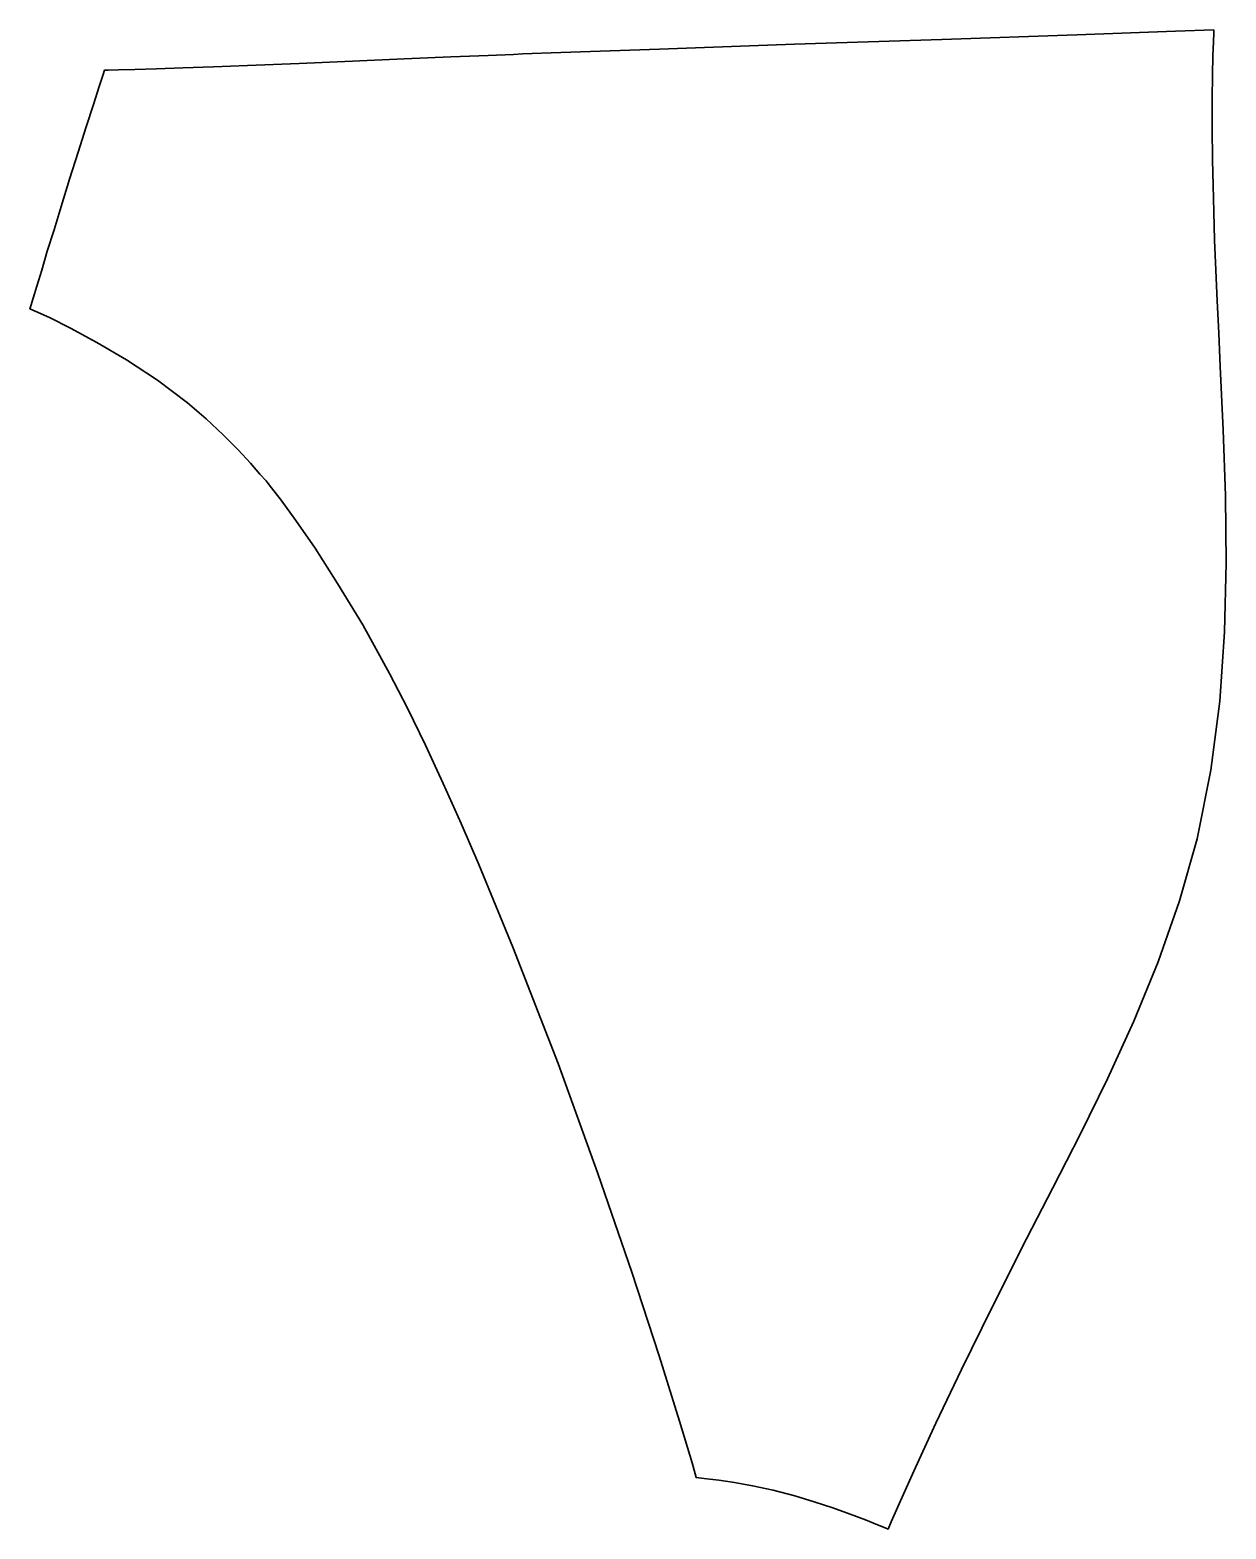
# Model space of a CAD drawing. Extents: x 0 to 3678, y -4608 to 0.
import ezdxf

# ---------------------------------------------------------------- set-up
doc = ezdxf.new("R2010")
doc.units = 0
doc.linetypes.add('Solid', pattern=[0])

msp = doc.modelspace()

# ---------------------------------------------------------------- linework, layer by layer
at = {"color": 0, "linetype": 'Solid', "lineweight": 35}
msp.add_lwpolyline([(2036, -4405), (1997, -4276), (1935, -4076), (1851, -3818), (1746, -3515), (1624, -3177), (1485, -2819), (1433, -2692), (1380, -2565), (1326, -2439), (1271, -2316), (1216, -2198), (1161, -2085), (1106, -1978), (1024, -1829), (946, -1701), (877, -1593), (818, -1508), (772, -1445), (743, -1407), (732, -1394), (726, -1386), (707, -1365), (678, -1332), (640, -1291), (594, -1244), (542, -1195), (484, -1146), (392, -1076), (297, -1014), (206, -961), (125, -917), (60, -884), (16, -864), (0, -857), (3, -848), (10, -824), (21, -787), (36, -738), (53, -680), (74, -614), (96, -543), (122, -459), (148, -376), (173, -298), (195, -229), (213, -174), (225, -137), (229, -124), (240, -124), (272, -123), (322, -121), (389, -119), (470, -116), (564, -113), (669, -109), (828, -103), (992, -96), (1151, -89), (1294, -83), (1409, -78), (1487, -75), (1515, -73), (1632, -69), (1936, -59), (2351, -44), (2804, -29), (3219, -15), (3523, -4), (3640, 0), (3640, -9), (3639, -36), (3637, -79), (3636, -138), (3635, -212), (3635, -300), (3636, -400), (3638, -477), (3640, -559), (3643, -646), (3647, -738), (3651, -833), (3656, -932), (3660, -1034), (3669, -1229), (3676, -1432), (3678, -1639), (3673, -1850), (3659, -2063), (3631, -2275), (3589, -2486), (3535, -2677), (3469, -2864), (3394, -3047), (3313, -3224), (3229, -3395), (3145, -3559), (3064, -3716), (2958, -3928), (2865, -4118), (2786, -4283), (2723, -4419), (2677, -4521), (2648, -4586), (2639, -4608), (2630, -4604), (2606, -4595), (2569, -4580), (2522, -4562), (2469, -4543), (2411, -4524), (2352, -4506), (2285, -4489), (2222, -4475), (2166, -4465), (2118, -4458), (2081, -4454), (2057, -4451), (2049, -4450), (2036, -4405)], close=True, dxfattribs=at)

doc.saveas('drawing.dxf')
